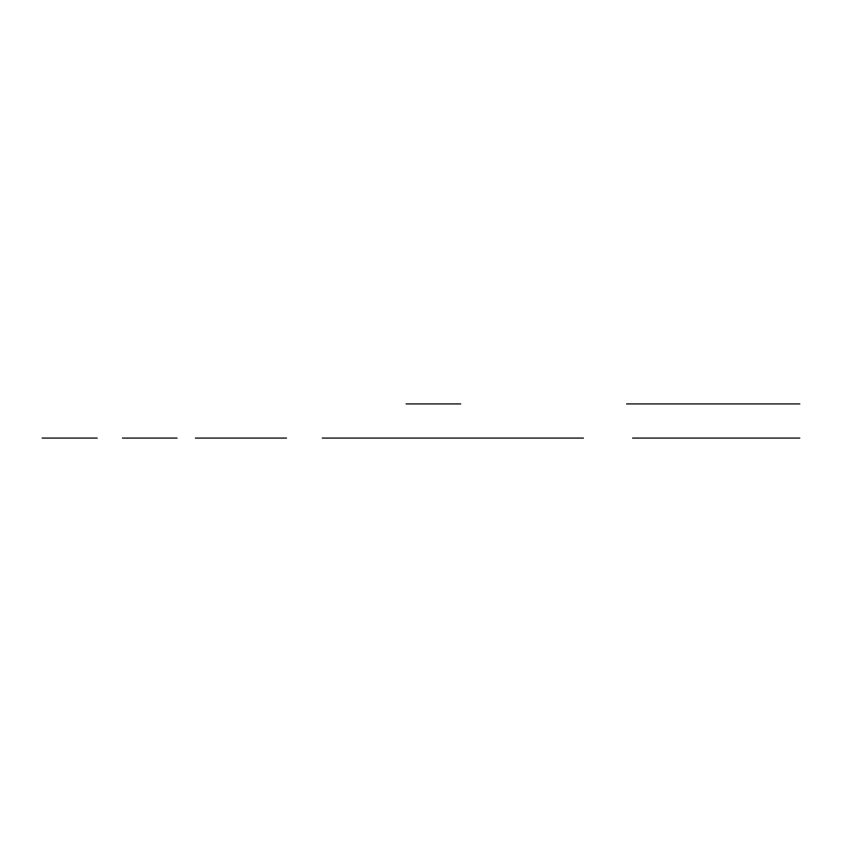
<?xml version="1.0" encoding="UTF-8"?>
<svg xmlns="http://www.w3.org/2000/svg" width="842" height="842" viewBox="0 0 842 842"><rect width="100%" height="100%" fill="white"/><g stroke="black" fill="none" stroke-linecap="round" stroke-linejoin="round"><path stroke-width="1.26" d="M406.023 403.928L460.774 403.928M626.543 403.928L799.9 403.928M42.1 438.072L97.272 438.072M122.406 438.072L177.146 438.072M195.344 438.072L286.585 438.072M322.202 438.072L583.485 438.072M632.531 438.072L799.9 438.072"/></g></svg>
